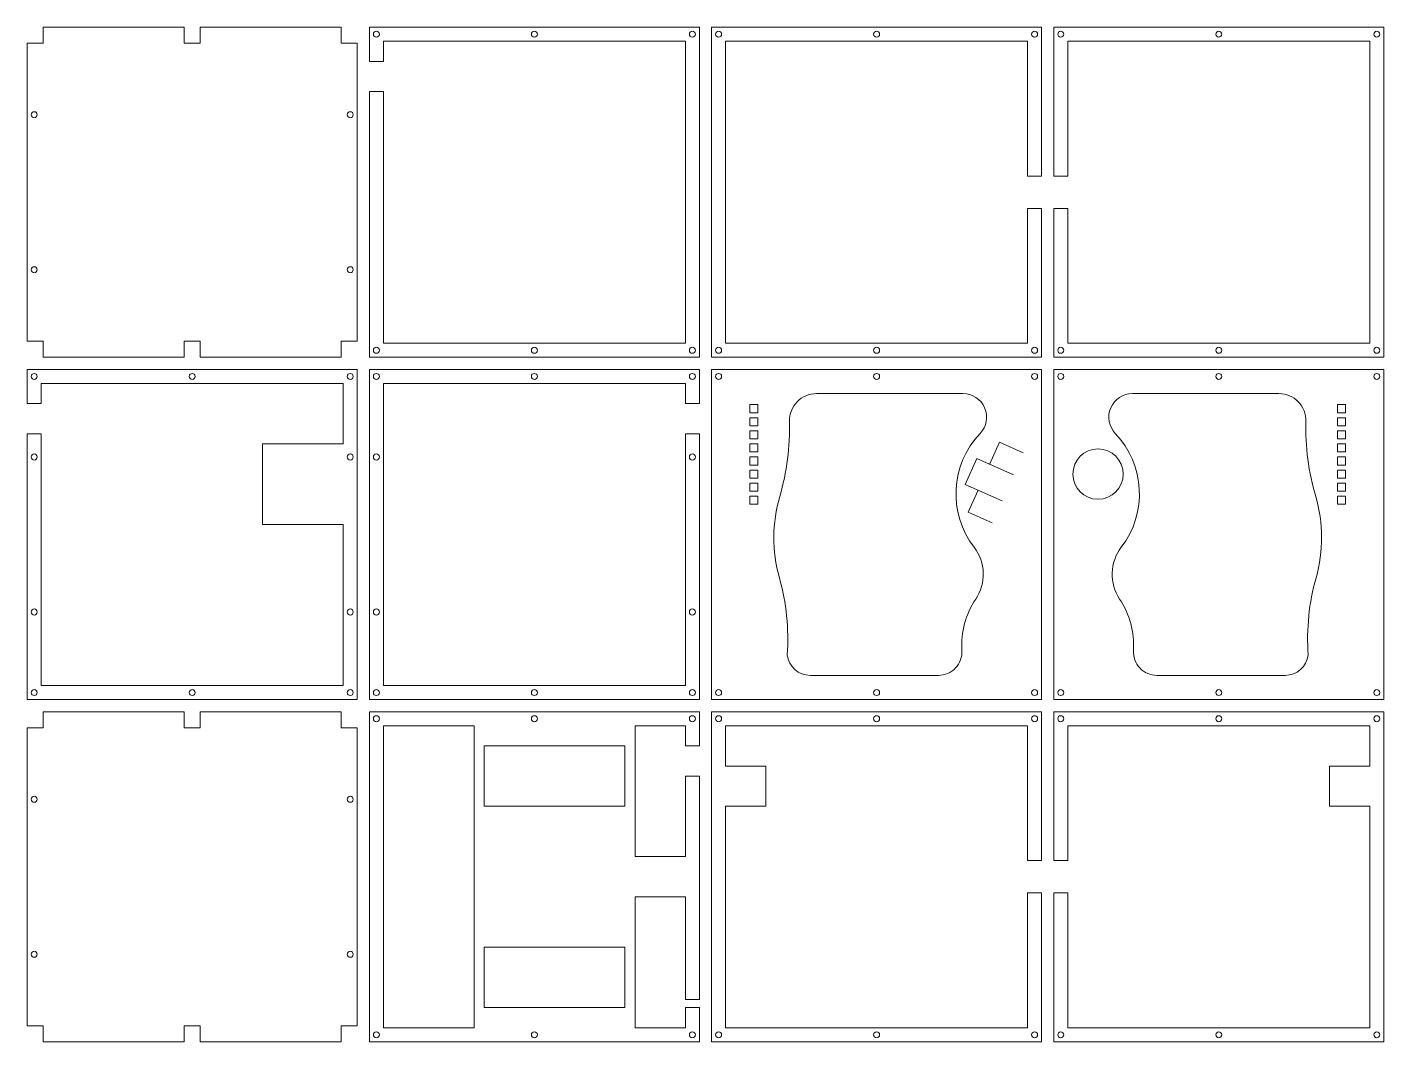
# Model space of a CAD drawing. Header units: millimetres. Extents: x 0 to 674, y 0 to 504.
import ezdxf

# ---------------------------------------------------------------- set-up
doc = ezdxf.new("R2010")
doc.units = ezdxf.units.MM
doc.layers.get('0').update_dxf_attribs({"lineweight": 0})

msp = doc.modelspace()

# ---------------------------------------------------------------- linework, layer by layer
for p, q in [((78, 504), (8, 504)), ((8, 504), (8, 496)), ((78, 504), (78, 496)), ((156, 504), (86, 504)), ((86, 504), (86, 496)), ((156, 496), (156, 504)), ((334, 504), (170, 504)), ((170, 504), (170, 487)), ((334, 340), (334, 504)), ((504, 504), (340, 504)), ((340, 504), (340, 340)), ((504, 430), (504, 504)), ((510, 504), (674, 504)), ((510, 430), (510, 504)), ((674, 504), (674, 340)), ((0, 496), (0, 348)), ((8, 496), (0, 496)), ((86, 496), (78, 496)), ((164, 496), (156, 496)), ((164, 348), (164, 496)), ((327, 497), (177, 497)), ((177, 497), (177, 487)), ((327, 347), (327, 497)), ((497, 497), (347, 497)), ((347, 497), (347, 347)), ((497, 430), (497, 497)), ((517, 497), (667, 497)), ((517, 430), (517, 497)), ((667, 497), (667, 347)), ((177, 487), (170, 487)), ((177, 472), (170, 472)), ((170, 340), (170, 472)), ((177, 347), (177, 472)), ((504, 430), (497, 430)), ((510, 430), (517, 430)), ((504, 414), (497, 414)), ((497, 414), (497, 347)), ((504, 414), (504, 340)), ((510, 414), (517, 414)), ((510, 340), (510, 414)), ((517, 414), (517, 347)), ((0, 348), (8, 348)), ((8, 348), (8, 340)), ((78, 348), (86, 348)), ((78, 348), (78, 340)), ((86, 348), (86, 340)), ((156, 340), (156, 348)), ((156, 348), (164, 348)), ((327, 347), (177, 347)), ((497, 347), (347, 347)), ((517, 347), (667, 347)), ((8, 340), (78, 340)), ((86, 340), (156, 340)), ((170, 340), (334, 340)), ((340, 340), (504, 340)), ((674, 340), (510, 340)), ((164, 334), (0, 334)), ((0, 334), (0, 317)), ((164, 170), (164, 334)), ((170, 170), (170, 334)), ((170, 334), (334, 334)), ((334, 334), (334, 317)), ((340, 170), (340, 334)), ((340, 334), (504, 334)), ((504, 334), (504, 170)), ((510, 170), (510, 334)), ((510, 334), (674, 334)), ((674, 334), (674, 170)), ((157, 327), (7, 327)), ((7, 327), (7, 317)), ((157, 327), (157, 297)), ((177, 177), (177, 327)), ((177, 327), (327, 327)), ((327, 327), (327, 317)), ((7, 317), (0, 317)), ((327, 317), (334, 317)), ((359, 312.5), (359, 316.5)), ((359, 316.5), (363, 316.5)), ((363, 312.5), (359, 312.5)), ((363, 316.5), (363, 312.5)), ((655, 316.5), (651, 316.5)), ((651, 316.5), (651, 312.5)), ((651, 312.5), (655, 312.5)), ((655, 312.5), (655, 316.5)), ((359, 306), (359, 310)), ((359, 310), (363, 310)), ((363, 306), (359, 306)), ((359, 299.5), (359, 303.5)), ((359, 303.5), (363, 303.5)), ((363, 310), (363, 306)), ((363, 303.5), (363, 299.5)), ((655, 310), (651, 310)), ((651, 310), (651, 306)), ((651, 306), (655, 306)), ((655, 303.5), (651, 303.5)), ((651, 303.5), (651, 299.5)), ((655, 306), (655, 310)), ((655, 299.5), (655, 303.5)), ((7, 302), (0, 302)), ((0, 170), (0, 302)), ((7, 177), (7, 302)), ((157, 297), (117, 297)), ((117, 297), (117, 257)), ((327, 302), (334, 302)), ((327, 177), (327, 302)), ((334, 170), (334, 302)), ((363, 299.5), (359, 299.5)), ((359, 293), (359, 297)), ((359, 297), (363, 297)), ((363, 297), (363, 293)), ((478.14, 286.85), (483.02, 297.82)), ((483.02, 297.82), (494.89, 292.53)), ((651, 299.5), (655, 299.5)), ((655, 297), (651, 297)), ((651, 297), (651, 293)), ((655, 293), (655, 297)), ((363, 293), (359, 293)), ((359, 286.5), (359, 290.5)), ((359, 290.5), (363, 290.5)), ((363, 290.5), (363, 286.5)), ((651, 293), (655, 293)), ((655, 290.5), (651, 290.5)), ((651, 290.5), (651, 286.5)), ((655, 286.5), (655, 290.5)), ((363, 286.5), (359, 286.5)), ((359, 280), (359, 284)), ((359, 284), (363, 284)), ((363, 284), (363, 280)), ((466.05, 276.91), (471.74, 289.7)), ((471.74, 289.7), (490.01, 281.57)), ((651, 286.5), (655, 286.5)), ((655, 284), (651, 284)), ((651, 284), (651, 280)), ((655, 280), (655, 284)), ((363, 280), (359, 280)), ((359, 273.5), (359, 277.5)), ((359, 277.5), (363, 277.5)), ((363, 277.5), (363, 273.5)), ((484.32, 268.78), (466.05, 276.91)), ((651, 280), (655, 280)), ((655, 277.5), (651, 277.5)), ((651, 277.5), (651, 273.5)), ((655, 273.5), (655, 277.5)), ((363, 273.5), (359, 273.5)), ((359, 267), (359, 271)), ((359, 271), (363, 271)), ((363, 271), (363, 267)), ((467.56, 263.1), (472.44, 274.06)), ((651, 273.5), (655, 273.5)), ((655, 271), (651, 271)), ((651, 271), (651, 267)), ((655, 267), (655, 271)), ((363, 267), (359, 267)), ((479.44, 257.81), (467.56, 263.1)), ((651, 267), (655, 267)), ((117, 257), (157, 257)), ((157, 177), (157, 257)), ((373.68, 230.54), (373.68, 230.54)), ((373.68, 230.54), (373.68, 230.54)), ((157, 177), (7, 177)), ((177, 177), (327, 177)), ((0, 170), (164, 170)), ((334, 170), (170, 170)), ((504, 170), (340, 170)), ((674, 170), (510, 170)), ((78, 164), (8, 164)), ((8, 164), (8, 156)), ((78, 164), (78, 156)), ((156, 164), (86, 164)), ((86, 164), (86, 156)), ((156, 156), (156, 164)), ((170, 0), (170, 164)), ((170, 164), (334, 164)), ((334, 164), (334, 147)), ((504, 164), (340, 164)), ((340, 164), (340, 0)), ((504, 90), (504, 164)), ((510, 164), (674, 164)), ((510, 90), (510, 164)), ((674, 164), (674, 0)), ((0, 156), (0, 8)), ((8, 156), (0, 156)), ((86, 156), (78, 156)), ((164, 156), (156, 156)), ((164, 8), (164, 156)), ((177, 157), (222, 157)), ((177, 157), (177, 7)), ((222, 157), (222, 7)), ((302, 92), (302, 157)), ((302, 157), (327, 157)), ((327, 157), (327, 147)), ((497, 157), (347, 157)), ((347, 157), (347, 137)), ((497, 90), (497, 157)), ((517, 157), (667, 157)), ((517, 90), (517, 157)), ((667, 157), (667, 137)), ((327, 147), (334, 147)), ((347, 137), (367, 137)), ((367, 137), (367, 117)), ((667, 137), (647, 137)), ((647, 137), (647, 117)), ((327, 132), (334, 132)), ((327, 132), (327, 92)), ((334, 132), (334, 21)), ((367, 117), (347, 117)), ((347, 117), (347, 7)), ((647, 117), (667, 117)), ((667, 117), (667, 7)), ((302, 92), (327, 92)), ((504, 90), (497, 90)), ((510, 90), (517, 90)), ((302, 7), (302, 72)), ((327, 72), (302, 72)), ((327, 72), (327, 21)), ((504, 74), (497, 74)), ((497, 74), (497, 7)), ((504, 74), (504, 0)), ((510, 0), (510, 74)), ((510, 74), (517, 74)), ((517, 7), (517, 74)), ((327, 21), (334, 21)), ((327, 7), (327, 17)), ((327, 17), (334, 17)), ((334, 0), (334, 17)), ((0, 8), (8, 8)), ((8, 8), (8, 0)), ((78, 8), (86, 8)), ((78, 8), (78, 0)), ((86, 8), (86, 0)), ((156, 0), (156, 8)), ((156, 8), (164, 8)), ((177, 7), (222, 7)), ((302, 7), (327, 7)), ((497, 7), (347, 7)), ((517, 7), (667, 7)), ((8, 0), (78, 0)), ((86, 0), (156, 0)), ((334, 0), (170, 0)), ((340, 0), (504, 0)), ((674, 0), (510, 0))]:
    msp.add_line(p, q)
for points in [[(464.37, 194.45, -0.164911), (471.25, 219.92, 0.321545), (470.43, 245.67, -0.368675), (473.41, 302.16, 0.658677), (464.88, 322), (392.11, 322, 0.421887), (378.73, 308.27, -0.077869), (373.87, 270.86), (373.87, 270.86, 0.140918), (373.68, 230.54, -0.087325), (377.57, 192.17, 0.37745), (389.1, 182.02), (390.47, 182), (452.68, 182, 0.432845)], [(549.63, 194.45, 0.164911), (542.75, 219.92, -0.321545), (543.57, 245.67, 0.368675), (540.59, 302.16, -0.658677), (549.12, 322), (621.89, 322, -0.421887), (635.27, 308.27, 0.077869), (640.13, 270.86), (640.13, 270.86, -0.140918), (640.32, 230.54, 0.087325), (636.43, 192.17, -0.37745), (624.9, 182.02), (623.53, 182), (561.32, 182, -0.432845)]]:
    msp.add_lwpolyline(points, format="xyb", close=True)
for points in [[(227, 147), (297, 147), (297, 117), (227, 117)], [(227, 17), (297, 17), (297, 47), (227, 47)]]:
    msp.add_lwpolyline(points, close=True)
for centre, radius in [((173.5, 500.5), 1.5), ((252, 500.5), 1.5), ((330.5, 500.5), 1.5), ((343.5, 500.5), 1.5), ((422, 500.5), 1.5), ((500.5, 500.5), 1.5), ((513.5, 500.5), 1.5), ((592, 500.5), 1.5), ((670.5, 500.5), 1.5), ((3.5, 460.5), 1.5), ((160.5, 460.5), 1.5), ((3.5, 383.5), 1.5), ((160.5, 383.5), 1.5), ((173.5, 343.5), 1.5), ((252, 343.5), 1.5), ((330.5, 343.5), 1.5), ((343.5, 343.5), 1.5), ((422, 343.5), 1.5), ((500.5, 343.5), 1.5), ((513.5, 343.5), 1.5), ((592, 343.5), 1.5), ((670.5, 343.5), 1.5), ((3.5, 330.5), 1.5), ((82, 330.5), 1.5), ((160.5, 330.5), 1.5), ((173.5, 330.5), 1.5), ((252, 330.5), 1.5), ((330.5, 330.5), 1.5), ((343.5, 330.5), 1.5), ((422, 330.5), 1.5), ((500.5, 330.5), 1.5), ((513.5, 330.5), 1.5), ((592, 330.5), 1.5), ((670.5, 330.5), 1.5), ((3.5, 290.5), 1.5), ((160.5, 290.5), 1.5), ((173.5, 290.5), 1.5), ((330.5, 290.5), 1.5), ((532, 282), 12.5), ((3.5, 213.5), 1.5), ((160.5, 213.5), 1.5), ((173.5, 213.5), 1.5), ((330.5, 213.5), 1.5), ((3.5, 173.5), 1.5), ((82, 173.5), 1.5), ((160.5, 173.5), 1.5), ((173.5, 173.5), 1.5), ((252, 173.5), 1.5), ((330.5, 173.5), 1.5), ((343.5, 173.5), 1.5), ((422, 173.5), 1.5), ((500.5, 173.5), 1.5), ((513.5, 173.5), 1.5), ((592, 173.5), 1.5), ((670.5, 173.5), 1.5), ((173.5, 160.5), 1.5), ((252, 160.5), 1.5), ((330.5, 160.5), 1.5), ((343.5, 160.5), 1.5), ((422, 160.5), 1.5), ((500.5, 160.5), 1.5), ((513.5, 160.5), 1.5), ((592, 160.5), 1.5), ((670.5, 160.5), 1.5), ((3.5, 120.5), 1.5), ((160.5, 120.5), 1.5), ((3.5, 43.5), 1.5), ((160.5, 43.5), 1.5), ((173.5, 3.5), 1.5), ((252, 3.5), 1.5), ((330.5, 3.5), 1.5), ((343.5, 3.5), 1.5), ((422, 3.5), 1.5), ((500.5, 3.5), 1.5), ((513.5, 3.5), 1.5), ((592, 3.5), 1.5), ((670.5, 3.5), 1.5)]:
    msp.add_circle(centre, radius)

doc.saveas('drawing.dxf')
